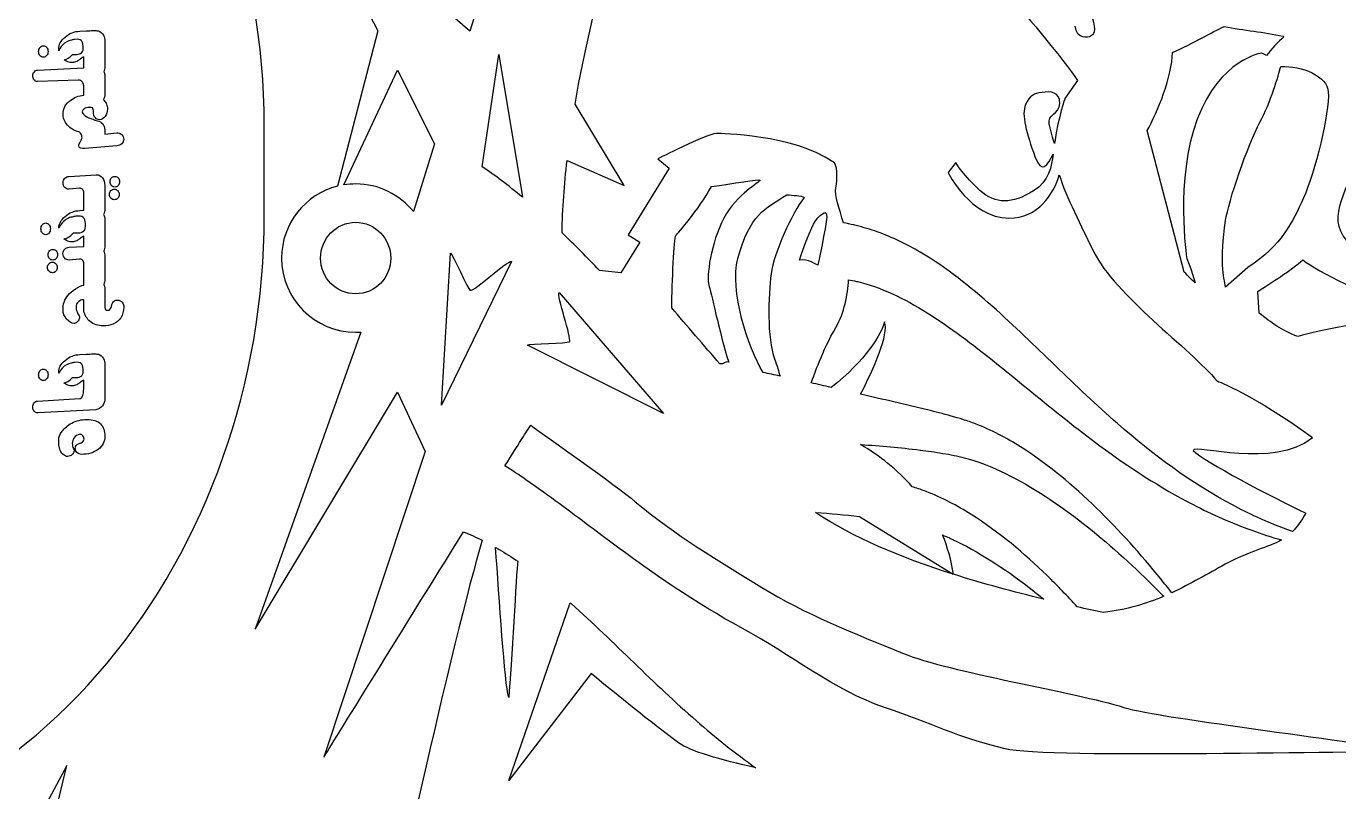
# Model space of a CAD drawing. Extents: x -11 to 3328, y 13 to 1701.
# Drawn here: x 833 to 1335, y 1191 to 1484 of the extents above; entities that cross this region are included whole.
import ezdxf

# ---------------------------------------------------------------- set-up
doc = ezdxf.new("R2010")
doc.units = 0
doc.layers.add('H0107_Printing_Least_5', color=7, linetype='CONTINUOUS')

msp = doc.modelspace()

# ---------------------------------------------------------------- linework, layer by layer
at = {"layer": 'H0107_Printing_Least_5', "color": 1}
for points in [[(990.772975, 1548.872461), (975.738976, 1505.745462), (933.957977, 1546.263461), (967.435976, 1481.926463), (951.971976, 1422.496464)], [(853.400979, 1481.727463), (855.796979, 1481.908463)], [(858.192979, 1481.991463), (858.440979, 1481.991463)], [(858.440979, 1481.991463), (858.672979, 1481.991463), (858.853979, 1481.991463), (859.481979, 1481.991463)], [(852.308979, 1478.679463), (851.316979, 1478.606463)], [(862.931978, 1478.475463), (862.931978, 1468.374463)], [(837.201979, 1466.922463), (854.844979, 1467.719463), (854.844979, 1471.988463), (853.653979, 1471.147463)], [(850.581979, 1472.904463), (851.133979, 1472.867463), (851.609979, 1472.867463)], [(1007.347975, 1429.856464), (1013.623975, 1472.898463), (1022.713974, 1418.397465)], [(1307.302967, 1472.446463), (1305.570967, 1473.416463)], [(954.410976, 1422.995464), (974.834976, 1466.870463)], [(974.834976, 1466.870463), (989.090975, 1438.662464), (980.977975, 1412.777465)], [(852.795979, 1463.076463), (837.201979, 1462.465463)], [(862.931978, 1464.644463), (862.931978, 1457.827464)], [(1235.040969, 1462.912463), (1230.235969, 1456.080464)], [(854.844979, 1457.341464), (854.844979, 1460.831463)], [(857.851979, 1452.546464), (857.374979, 1452.612464), (856.962979, 1452.612464)], [(1039.743974, 1432.314464), (1061.619973, 1422.762464), (1042.832974, 1453.889464)], [(862.915978, 1444.045464), (862.915978, 1442.411464), (867.570978, 1442.841464), (867.751978, 1442.841464), (867.916978, 1442.841464)], [(923.922977, 1411.007465), (923.922977, 1445.653464)], [(1275.891968, 1389.591465), (1261.691968, 1443.732464)], [(867.570978, 1437.988464), (855.240979, 1436.965464), (854.811979, 1436.965464), (854.381979, 1436.965464)], [(1074.497973, 1432.927464), (1078.859973, 1429.327464), (1063.140973, 1403.958465), (1067.583973, 1401.116465), (1060.281973, 1389.387465), (1052.223974, 1390.252465)], [(1188.42397, 1431.548464), (1185.52897, 1427.698464)], [(849.331979, 1426.237464), (859.680979, 1426.865464)], [(853.193979, 1421.748464), (849.331979, 1421.352464)], [(862.931978, 1422.788464), (862.931978, 1413.908465)], [(853.400979, 1413.165465), (854.844979, 1413.275465), (854.844979, 1420.328464)], [(852.895979, 1411.074465), (851.793979, 1410.992465)], [(862.931978, 1409.914465), (862.931978, 1399.812465)], [(849.318979, 1399.136465), (854.844979, 1399.470465), (854.844979, 1403.427465), (853.653979, 1402.585465)], [(850.976979, 1404.653465), (851.589979, 1404.612465), (852.118979, 1404.612465)], [(1018.485975, 1393.717465), (991.711975, 1338.789467), (995.219975, 1396.875465)], [(853.190979, 1394.646465), (849.319979, 1394.250465)], [(854.844979, 1384.644465), (854.844979, 1386.509465), (854.844979, 1393.226465)], [(862.931978, 1395.686465), (862.931978, 1386.806465)], [(1300.244967, 1391.455465), (1291.696968, 1383.908465)], [(862.931978, 1383.423465), (862.931978, 1376.325466), (862.931978, 1376.127466)], [(1036.750974, 1381.893465), (1076.621973, 1335.584467), (1024.648974, 1361.773466)], [(1304.554967, 1373.973466), (1303.952967, 1382.225465)], [(851.939979, 1376.936466), (851.939979, 1376.457466), (851.939979, 1376.292466)], [(854.844979, 1374.691466), (854.844979, 1378.999466), (854.710979, 1379.049466), (854.476979, 1379.065466)], [(865.665978, 1377.299466), (865.962978, 1377.975466)], [(867.690978, 1378.966466), (868.102978, 1378.916466)], [(851.564979, 1370.070466), (851.382979, 1370.053466), (851.152979, 1370.036466)], [(960.864976, 1366.735466), (920.476977, 1253.153469), (974.845976, 1343.732466), (985.507975, 1320.998467), (946.759976, 1204.22647)], [(853.400979, 1358.104466), (855.796979, 1358.285466)], [(858.192979, 1358.368466), (858.440979, 1358.368466)], [(858.440979, 1358.368466), (858.672979, 1358.368466), (858.853979, 1358.368466), (859.481979, 1358.368466)], [(852.275979, 1355.181466), (851.271979, 1355.106466)], [(862.931978, 1354.852466), (862.931978, 1344.966466), (862.931978, 1344.751466), (862.931978, 1341.071466)], [(850.527979, 1349.334466), (851.086979, 1349.297466), (851.567979, 1349.297466)], [(854.844979, 1344.966466), (854.844979, 1348.366466), (853.653979, 1347.524466)], [(837.199979, 1340.291466), (853.391979, 1341.274466)], [(835.334979, 1337.867467), (835.334979, 1337.999467), (835.334979, 1338.164467)], [(859.465979, 1337.043467), (837.397979, 1335.839467)], [(1191.21197, 1333.289467), (1190.12397, 1333.624467), (1188.93397, 1333.966467), (1186.67697, 1334.607467)], [(845.304979, 1324.962467), (845.304979, 1325.589467)], [(853.533979, 1327.653467), (853.400979, 1327.653467)], [(850.948979, 1322.173467), (851.130979, 1321.777467), (851.179979, 1321.364467)], [(851.626979, 1322.239467), (851.691979, 1322.717467), (851.758979, 1322.998467)], [(848.720979, 1319.169467), (848.291979, 1319.202467)], [(1183.49097, 1320.347467), (1185.65597, 1319.977467), (1186.67197, 1319.801467), (1187.78497, 1319.584467)], [(1172.353971, 1307.417467), (1171.801971, 1307.588467)], [(1151.600971, 1296.242468), (1187.52497, 1274.128468)], [(1049.001974, 1236.116469), (1017.458975, 1195.19047), (1041.004974, 1263.180468)], [(861.191878, 1114.227372), (823.519879, 1097.372373), (848.383879, 1201.01437), (811.35788, 1131.950372), (750.530881, 1125.822372)]]:
    msp.add_lwpolyline(points, dxfattribs=at)
for points in [[(987.575975, 1494.927463), (1005.335975, 1522.609462), (1008.833975, 1501.660462), (1002.615975, 1481.818463)], [(1240.060969, 1479.856463)], [(839.394979, 1471.790463)], [(1280.830968, 1448.132464)], [(861.982978, 1425.676464)], [(868.056978, 1425.676464)], [(867.866978, 1420.791464)], [(1321.503967, 1418.021465)], [(840.319979, 1403.939465)], [(843.042979, 1398.327465)], [(1174.880971, 1397.266465)], [(945.485976, 1395.006465)], [(1105.100972, 1394.835465)], [(1128.703972, 1394.189465)], [(841.565979, 1389.967465)], [(1098.202973, 1354.634466)], [(837.595979, 1350.363466)], [(861.312978, 1331.581467)], [(1191.21197, 1333.289467)], [(1032.328974, 1304.371467)], [(1183.40897, 1289.131468)], [(1012.402975, 1284.383468)], [(1223.412969, 1273.574468)]]:
    msp.add_lwpolyline(points, close=True, dxfattribs=at)
for points in [[(923.922977, 1445.653464), (923.922977, 1573.248461), (835.593979, 1661.578458), (707.998982, 1661.578458)], [(1042.832974, 1453.889464), (1046.335974, 1474.323463), (1051.043974, 1492.918463), (1054.873974, 1508.150462)], [(1210.40197, 1494.343463), (1210.40697, 1493.377463), (1230.791969, 1469.783463), (1235.040969, 1462.912463)], [(1240.596969, 1487.099463), (1242.526969, 1481.502463), (1240.933969, 1480.353463), (1240.060969, 1479.856463)], [(847.749979, 1479.515463), (849.423979, 1480.989463), (851.308979, 1481.727463), (853.400979, 1481.727463)], [(855.796979, 1481.908463), (856.160979, 1481.908463), (856.628979, 1481.922463), (857.201979, 1481.949463)], [(857.201979, 1481.949463), (857.773979, 1481.977463), (858.104979, 1481.991463), (858.192979, 1481.991463)], [(859.481979, 1481.991463), (859.756979, 1481.958463), (859.960979, 1481.936463), (860.093978, 1481.925463)], [(860.093978, 1481.925463), (860.730978, 1481.925463), (861.363978, 1481.551463), (861.991978, 1480.802463)], [(1240.060969, 1479.856463), (1239.192969, 1479.355463), (1234.846969, 1478.438463), (1234.074969, 1483.718463)], [(1271.347968, 1473.585463), (1279.063968, 1477.162463), (1286.620968, 1481.369463), (1291.165968, 1483.581463)], [(1291.165968, 1483.581463), (1298.702968, 1482.031463), (1306.178967, 1481.536463), (1313.685967, 1479.819463)], [(838.124979, 1475.545463), (838.476979, 1475.991463), (838.899979, 1476.214463), (839.394979, 1476.214463)], [(839.394979, 1476.214463), (839.912979, 1476.214463), (840.343979, 1475.999463), (840.690979, 1475.570463)], [(845.304979, 1474.992463), (845.304979, 1476.588463), (846.118979, 1478.095463), (847.749979, 1479.515463)], [(846.730979, 1476.413463), (846.033979, 1475.653463), (845.593979, 1474.941463), (845.368979, 1474.271463)], [(850.141979, 1478.350463), (848.895979, 1478.179463), (847.758979, 1477.533463), (846.730979, 1476.413463)], [(851.316979, 1478.606463), (850.925979, 1478.557463), (850.533979, 1478.472463), (850.141979, 1478.350463)], [(854.198979, 1477.893463), (853.867979, 1478.417463), (853.237979, 1478.679463), (852.308979, 1478.679463)], [(854.692979, 1475.170463), (854.692979, 1476.462463), (854.526979, 1477.369463), (854.198979, 1477.893463)], [(861.991978, 1480.802463), (862.618978, 1480.054463), (862.931978, 1479.278463), (862.931978, 1478.475463)], [(1313.996967, 1479.646463), (1311.749967, 1477.716463), (1309.324967, 1475.022463), (1307.302967, 1472.446463)], [(1313.685967, 1479.819463), (1313.787967, 1479.758463), (1313.894967, 1479.702463), (1313.996967, 1479.646463)], [(837.595979, 1473.985463), (837.595979, 1474.580463), (837.772979, 1475.100463), (838.124979, 1475.545463)], [(838.115979, 1472.434463), (837.769979, 1472.863463), (837.595979, 1473.380463), (837.595979, 1473.985463)], [(839.394979, 1471.790463), (838.888979, 1471.790463), (838.462979, 1472.005463), (838.115979, 1472.434463)], [(840.682979, 1472.434463), (840.330979, 1472.005463), (839.900979, 1471.790463), (839.394979, 1471.790463)], [(841.210979, 1473.985463), (841.210979, 1473.380463), (841.035979, 1472.863463), (840.682979, 1472.434463)], [(840.690979, 1475.570463), (841.037979, 1475.141463), (841.210979, 1474.613463), (841.210979, 1473.985463)], [(845.368979, 1474.271463), (845.340979, 1474.508463), (845.304979, 1474.741463), (845.304979, 1474.992463)], [(847.327979, 1470.862463), (848.270979, 1470.883463), (849.355979, 1471.561463), (850.581979, 1472.904463)], [(851.609979, 1472.867463), (852.392979, 1472.867463), (853.066979, 1472.990463), (853.628979, 1473.233463)], [(853.653979, 1471.147463), (853.301979, 1470.905463), (853.017979, 1470.712463), (852.802979, 1470.569463)], [(853.628979, 1473.233463), (854.338979, 1473.598463), (854.692979, 1474.244463), (854.692979, 1475.170463)], [(1261.691968, 1443.732464), (1265.587968, 1450.715464), (1271.347968, 1464.776463), (1271.347968, 1473.585463)], [(1305.570967, 1473.416463), (1305.570967, 1473.416463), (1289.526968, 1471.080463), (1280.830968, 1448.132464)], [(835.368979, 1464.859463), (835.368979, 1465.343463), (835.568979, 1465.808463), (835.970979, 1466.253463)], [(835.970979, 1466.253463), (836.372979, 1466.699463), (836.782979, 1466.922463), (837.201979, 1466.922463)], [(850.561979, 1469.760463), (849.325979, 1469.760463), (848.253979, 1470.142463), (847.327979, 1470.862463)], [(852.165979, 1470.206463), (851.581979, 1469.909463), (851.046979, 1469.760463), (850.561979, 1469.760463)], [(852.802979, 1470.569463), (852.587979, 1470.426463), (852.374979, 1470.304463), (852.165979, 1470.206463)], [(862.931978, 1468.374463), (862.931978, 1467.594463), (862.785978, 1466.900463), (862.507978, 1466.284463)], [(862.507978, 1466.284463), (862.780978, 1465.806463), (862.931978, 1465.265463), (862.931978, 1464.644463)], [(1304.840967, 1447.005464), (1308.869967, 1454.463464), (1311.887967, 1464.950463), (1312.775967, 1468.210463)], [(1312.775967, 1468.210463), (1320.926967, 1468.746463), (1330.618967, 1464.503463), (1330.975967, 1458.567464)], [(835.830979, 1463.208463), (835.522979, 1463.626463), (835.368979, 1464.176463), (835.368979, 1464.859463)], [(837.201979, 1462.465463), (836.639979, 1462.465463), (836.182979, 1462.713463), (835.830979, 1463.208463)], [(854.365979, 1462.333463), (853.990979, 1462.828463), (853.467979, 1463.076463), (852.795979, 1463.076463)], [(854.844979, 1460.831463), (854.844979, 1461.414463), (854.684979, 1461.915463), (854.365979, 1462.333463)], [(849.765979, 1455.311464), (851.243979, 1456.427464), (852.938979, 1457.100464), (854.844979, 1457.341464)], [(862.931978, 1457.827464), (862.931978, 1456.939464), (862.742978, 1456.161464), (862.380978, 1455.486464)], [(1221.455969, 1458.350464), (1218.23897, 1457.865464), (1216.94797, 1457.385464), (1215.18097, 1453.681464)], [(1228.221969, 1454.163464), (1228.380969, 1458.674464), (1224.672969, 1458.830464), (1221.455969, 1458.350464)], [(1230.235969, 1456.080464), (1230.235969, 1456.080464), (1227.789969, 1449.424464), (1226.339969, 1439.274464)], [(1330.975967, 1458.567464), (1331.460967, 1450.539464), (1325.848967, 1427.685464), (1321.503967, 1418.021465)], [(846.938979, 1450.153464), (846.938979, 1452.166464), (847.880979, 1453.885464), (849.765979, 1455.311464)], [(855.039979, 1452.125464), (854.546979, 1451.800464), (854.299979, 1451.412464), (854.299979, 1450.961464)], [(856.962979, 1452.612464), (856.173979, 1452.612464), (855.532979, 1452.449464), (855.039979, 1452.125464)], [(858.393979, 1452.166464), (858.294979, 1452.419464), (858.113979, 1452.546464), (857.851979, 1452.546464)], [(858.557979, 1451.209464), (858.503979, 1451.715464), (858.448979, 1452.034464), (858.393979, 1452.166464)], [(858.656979, 1450.153464), (858.590979, 1450.516464), (858.557979, 1450.868464), (858.557979, 1451.209464)], [(862.380978, 1455.486464), (862.493978, 1455.397464), (862.608978, 1455.314464), (862.718978, 1455.220464)], [(862.718978, 1455.220464), (863.102978, 1454.834464), (863.402978, 1454.361464), (863.617978, 1453.800464)], [(863.939978, 1451.952464), (863.939978, 1450.950464), (863.633978, 1450.029464), (863.022978, 1449.187464)], [(863.617978, 1453.800464), (863.831978, 1453.239464), (863.939978, 1452.623464), (863.939978, 1451.952464)], [(1215.18097, 1453.681464), (1213.40797, 1449.976464), (1215.66097, 1442.571464), (1218.71897, 1433.875464)], [(1224.192969, 1446.273464), (1223.385969, 1450.136464), (1228.058969, 1449.656464), (1228.221969, 1454.163464)], [(848.667979, 1445.845464), (847.514979, 1447.154464), (846.938979, 1448.590464), (846.938979, 1450.153464)], [(854.299979, 1450.961464), (854.299979, 1450.686464), (854.414979, 1450.417464), (854.645979, 1450.153464)], [(854.645979, 1450.153464), (855.018979, 1449.690464), (855.749979, 1449.200464), (856.836979, 1448.683464)], [(856.836979, 1448.683464), (857.748979, 1448.254464), (858.830979, 1447.864464), (860.081978, 1447.512464)], [(859.316979, 1448.576464), (858.877979, 1449.011464), (858.656979, 1449.536464), (858.656979, 1450.153464)], [(860.884978, 1447.924464), (860.279978, 1447.924464), (859.757979, 1448.142464), (859.316979, 1448.576464)], [(860.081978, 1447.512464), (860.916978, 1447.313464), (861.597978, 1446.909464), (862.124978, 1446.299464)], [(863.022978, 1449.187464), (862.411978, 1448.345464), (861.699978, 1447.924464), (860.884978, 1447.924464)], [(862.124978, 1446.299464), (862.651978, 1445.688464), (862.915978, 1444.937464), (862.915978, 1444.045464)], [(1226.235969, 1438.763464), (1225.645969, 1440.642464), (1224.714969, 1443.761464), (1224.192969, 1446.273464)], [(1280.830968, 1448.132464), (1272.138968, 1425.188464), (1276.821968, 1395.078465), (1276.821968, 1395.078465)], [(1291.676968, 1409.322465), (1292.804968, 1416.740465), (1300.004967, 1438.069464), (1304.840967, 1447.005464)], [(852.981979, 1443.220464), (851.225979, 1443.726464), (849.787979, 1444.601464), (848.667979, 1445.845464)], [(853.846979, 1442.453464), (853.599979, 1442.854464), (853.311979, 1443.110464), (852.981979, 1443.220464)], [(853.597979, 1439.564464), (854.010979, 1440.274464), (854.216979, 1440.761464), (854.216979, 1441.025464)], [(854.216979, 1441.025464), (854.216979, 1441.575464), (854.093979, 1442.051464), (853.846979, 1442.453464)], [(867.916978, 1442.841464), (868.543978, 1442.841464), (869.077978, 1442.596464), (869.517978, 1442.108464)], [(869.517978, 1442.108464), (869.957978, 1441.620464), (870.178978, 1441.053464), (870.178978, 1440.406464)], [(1096.884973, 1442.657464), (1092.697973, 1442.338464), (1074.497973, 1432.927464), (1074.497973, 1432.927464)], [(1097.421973, 1442.652464), (1097.247973, 1442.660464), (1097.073973, 1442.672464), (1096.884973, 1442.657464)], [(1097.425973, 1442.660464), (1097.425973, 1442.660464), (1097.425973, 1442.652464), (1097.421973, 1442.652464)], [(1141.428971, 1431.768464), (1126.783972, 1442.302464), (1097.425973, 1442.660464), (1097.425973, 1442.660464)], [(852.979979, 1437.988464), (852.979979, 1438.329464), (853.185979, 1438.855464), (853.597979, 1439.564464)], [(853.374979, 1437.130464), (853.111979, 1437.284464), (852.979979, 1437.570464), (852.979979, 1437.988464)], [(854.381979, 1436.965464), (853.898979, 1436.965464), (853.562979, 1437.019464), (853.374979, 1437.130464)], [(869.418978, 1438.679464), (868.912978, 1438.218464), (868.295978, 1437.988464), (867.570978, 1437.988464)], [(870.178978, 1440.406464), (870.178978, 1439.715464), (869.924978, 1439.139464), (869.418978, 1438.679464)], [(1226.339969, 1439.274464), (1226.300969, 1439.110464), (1226.269969, 1438.934464), (1226.235969, 1438.763464)], [(1037.833974, 1404.599465), (1038.027974, 1414.000465), (1038.716974, 1423.271464), (1039.743974, 1432.314464)], [(1142.597971, 1421.889464), (1143.256971, 1425.231464), (1143.328971, 1431.505464), (1141.428971, 1431.768464)], [(1197.70797, 1420.842464), (1191.67697, 1426.155464), (1188.42397, 1431.548464), (1188.42397, 1431.548464)], [(1225.684969, 1434.796464), (1225.129969, 1430.072464), (1224.224969, 1424.444464), (1218.13297, 1420.676464)], [(1218.71897, 1433.875464), (1221.278969, 1426.599464), (1223.724969, 1430.712464), (1225.684969, 1434.796464)], [(847.614979, 1425.544464), (848.066979, 1426.006464), (848.638979, 1426.237464), (849.331979, 1426.237464)], [(859.680979, 1426.865464), (860.582978, 1426.865464), (861.350978, 1426.469464), (861.982978, 1425.676464)], [(865.473978, 1425.676464), (865.804978, 1426.050464), (866.238978, 1426.237464), (866.777978, 1426.237464)], [(866.777978, 1426.237464), (867.273978, 1426.237464), (867.699978, 1426.050464), (868.056978, 1425.676464)], [(1022.708974, 1418.251465), (1017.289975, 1422.808464), (1012.127975, 1426.738464), (1007.347975, 1429.856464)], [(1185.52897, 1427.698464), (1185.52897, 1427.698464), (1194.22497, 1410.293465), (1208.71197, 1410.293465)], [(1208.71197, 1410.293465), (1220.027969, 1410.293465), (1225.894969, 1419.282465), (1228.039969, 1426.899464)], [(1228.039969, 1426.899464), (1230.812969, 1418.093465), (1236.260969, 1407.680465), (1241.321969, 1397.250465)], [(846.938979, 1423.811464), (846.938979, 1424.504464), (847.163979, 1425.082464), (847.614979, 1425.544464)], [(847.606979, 1422.045464), (847.161979, 1422.507464), (846.938979, 1423.095464), (846.938979, 1423.811464)], [(849.331979, 1421.352464), (848.627979, 1421.352464), (848.051979, 1421.583464), (847.606979, 1422.045464)], [(854.341979, 1421.335464), (854.005979, 1421.610464), (853.623979, 1421.748464), (853.193979, 1421.748464)], [(854.844979, 1420.328464), (854.844979, 1420.724464), (854.676979, 1421.060464), (854.341979, 1421.335464)], [(861.982978, 1425.676464), (862.616978, 1424.884464), (862.931978, 1423.921464), (862.931978, 1422.788464)], [(864.945978, 1424.224464), (864.945978, 1424.829464), (865.121978, 1425.313464), (865.473978, 1425.676464)], [(865.473978, 1422.722464), (865.121978, 1423.128464), (864.945978, 1423.629464), (864.945978, 1424.224464)], [(865.258978, 1420.799464), (865.610978, 1421.167464), (866.045978, 1421.352464), (866.563978, 1421.352464)], [(866.777978, 1422.160464), (866.271978, 1422.160464), (865.836978, 1422.347464), (865.473978, 1422.722464)], [(866.563978, 1421.352464), (867.058978, 1421.352464), (867.492978, 1421.165464), (867.866978, 1420.791464)], [(868.064978, 1422.722464), (867.712978, 1422.347464), (867.283978, 1422.160464), (866.777978, 1422.160464)], [(868.056978, 1425.676464), (868.414978, 1425.302464), (868.592978, 1424.818464), (868.592978, 1424.224464)], [(868.592978, 1424.224464), (868.592978, 1423.629464), (868.416978, 1423.128464), (868.064978, 1422.722464)], [(951.971976, 1422.496464), (939.666977, 1419.404465), (930.553977, 1408.270465), (930.553977, 1395.006465)], [(958.900976, 1423.352464), (957.372976, 1423.352464), (955.873976, 1423.228464), (954.410976, 1422.995464)], [(980.977975, 1412.777465), (975.781976, 1419.224465), (967.825976, 1423.352464), (958.900976, 1423.352464)], [(1081.427973, 1403.692465), (1082.244973, 1404.504465), (1089.847973, 1413.183465), (1095.061973, 1422.423464)], [(1095.061973, 1422.423464), (1102.772972, 1423.296464), (1113.551972, 1425.517464), (1113.551972, 1424.820464)], [(1113.551972, 1424.820464), (1113.551972, 1423.886464), (1104.855972, 1419.711465), (1099.785973, 1410.293465)], [(1145.544971, 1408.475465), (1143.940971, 1413.765465), (1142.066971, 1419.155465), (1142.597971, 1421.889464)], [(1350.967966, 1393.870465), (1330.679967, 1401.601465), (1333.115967, 1411.457465), (1338.599967, 1423.684464)], [(864.730978, 1419.354465), (864.730978, 1419.949465), (864.906978, 1420.430464), (865.258978, 1420.799464)], [(865.275978, 1417.877465), (864.912978, 1418.246465), (864.730978, 1418.738465), (864.730978, 1419.354465)], [(866.563978, 1417.324465), (866.067978, 1417.324465), (865.638978, 1417.509465), (865.275978, 1417.877465)], [(867.875978, 1417.894465), (867.528978, 1417.514465), (867.091978, 1417.324465), (866.563978, 1417.324465)], [(867.866978, 1420.791464), (868.219978, 1420.416464), (868.395978, 1419.938465), (868.395978, 1419.354465)], [(868.395978, 1419.354465), (868.395978, 1418.760465), (868.222978, 1418.273465), (867.875978, 1417.894465)], [(1022.713974, 1418.397465), (1022.708974, 1418.348465), (1022.708974, 1418.302465), (1022.708974, 1418.251465)], [(1105.100972, 1394.835465), (1109.696972, 1411.715465), (1115.318972, 1413.857465), (1123.862972, 1419.236465)], [(1130.423972, 1418.136465), (1125.828972, 1412.095465), (1118.959972, 1397.327465), (1117.841972, 1389.039465)], [(1123.862972, 1419.236465), (1125.894972, 1418.899465), (1129.453972, 1419.119465), (1130.423972, 1418.136465)], [(1218.13297, 1420.676464), (1209.92197, 1415.606465), (1203.74797, 1415.532465), (1197.70797, 1420.842464)], [(1321.503967, 1418.021465), (1317.157967, 1408.362465), (1313.292967, 1400.151465), (1300.244967, 1391.455465)], [(707.998982, 1164.868471), (835.593979, 1164.868471), (923.922977, 1283.412468), (923.922977, 1411.007465)], [(845.309979, 1406.505465), (845.334979, 1408.073465), (846.144979, 1409.556465), (847.749979, 1410.954465)], [(847.749979, 1410.954465), (849.423979, 1412.428465), (851.308979, 1413.165465), (853.400979, 1413.165465)], [(851.793979, 1410.992465), (851.357979, 1410.938465), (850.922979, 1410.843465), (850.487979, 1410.707465)], [(854.996979, 1410.200465), (854.629979, 1410.782465), (853.928979, 1411.074465), (852.895979, 1411.074465)], [(862.931978, 1413.908465), (862.931978, 1413.052465), (862.754978, 1412.301465), (862.419978, 1411.643465)], [(862.419978, 1411.643465), (862.758978, 1411.081465), (862.931978, 1410.505465), (862.931978, 1409.914465)], [(1134.013972, 1407.966465), (1136.030972, 1411.470465), (1139.370972, 1414.293465), (1139.115972, 1410.650465)], [(838.487979, 1406.200465), (838.487979, 1406.794465), (838.666979, 1407.314465), (839.023979, 1407.760465)], [(839.023979, 1404.599465), (838.666979, 1405.039465), (838.487979, 1405.573465), (838.487979, 1406.200465)], [(839.023979, 1407.760465), (839.381979, 1408.205465), (839.813979, 1408.429465), (840.319979, 1408.429465)], [(840.319979, 1408.429465), (840.814979, 1408.429465), (841.235979, 1408.211465), (841.581979, 1407.776465)], [(841.581979, 1407.776465), (841.929979, 1407.341465), (842.101979, 1406.816465), (842.101979, 1406.200465)], [(842.101979, 1406.200465), (842.101979, 1405.573465), (841.934979, 1405.039465), (841.598979, 1404.599465)], [(846.694979, 1408.554465), (846.034979, 1407.833465), (845.587979, 1407.153465), (845.309979, 1406.505465)], [(850.487979, 1410.707465), (849.101979, 1410.517465), (847.837979, 1409.800465), (846.694979, 1408.554465)], [(854.363979, 1405.019465), (855.152979, 1405.425465), (855.545979, 1406.143465), (855.545979, 1407.172465)], [(855.545979, 1407.172465), (855.545979, 1408.609465), (855.361979, 1409.616465), (854.996979, 1410.200465)], [(945.485976, 1395.006465), (945.485976, 1402.557465), (951.491976, 1408.679465), (958.900976, 1408.679465)], [(958.900976, 1408.679465), (966.308976, 1408.679465), (972.314976, 1402.557465), (972.314976, 1395.006465)], [(1099.785973, 1410.293465), (1094.714973, 1400.874465), (1093.019973, 1387.589465), (1093.989973, 1384.691465)], [(1128.703972, 1394.189465), (1128.703972, 1394.189465), (1131.996972, 1404.466465), (1134.013972, 1407.966465)], [(1139.115972, 1410.650465), (1138.859972, 1407.009465), (1135.693972, 1392.259465), (1135.693972, 1392.259465)], [(1149.404971, 1407.701465), (1148.127971, 1407.987465), (1146.841971, 1408.247465), (1145.544971, 1408.475465)], [(1150.415971, 1407.435465), (1150.078971, 1407.520465), (1149.741971, 1407.619465), (1149.404971, 1407.701465)], [(1158.422971, 1405.053465), (1155.823971, 1405.990465), (1153.142971, 1406.766465), (1150.415971, 1407.435465)], [(1291.696968, 1383.908465), (1290.920968, 1387.604465), (1289.347968, 1394.059465), (1291.676968, 1409.322465)], [(840.319979, 1403.939465), (839.813979, 1403.939465), (839.381979, 1404.159465), (839.023979, 1404.599465)], [(841.598979, 1404.599465), (841.263979, 1404.159465), (840.836979, 1403.939465), (840.319979, 1403.939465)], [(850.561979, 1401.199465), (849.278979, 1401.199465), (848.171979, 1401.610465), (847.221979, 1402.386465)], [(847.221979, 1402.386465), (847.250979, 1402.385465), (847.276979, 1402.378465), (847.305979, 1402.378465)], [(847.305979, 1402.378465), (848.366979, 1402.378465), (849.590979, 1403.136465), (850.976979, 1404.653465)], [(852.165979, 1401.644465), (851.581979, 1401.347465), (851.046979, 1401.199465), (850.561979, 1401.199465)], [(852.118979, 1404.612465), (852.989979, 1404.612465), (853.738979, 1404.748465), (854.363979, 1405.019465)], [(852.802979, 1402.007465), (852.587979, 1401.865465), (852.374979, 1401.743465), (852.165979, 1401.644465)], [(853.653979, 1402.585465), (853.301979, 1402.343465), (853.017979, 1402.151465), (852.802979, 1402.007465)], [(1052.223974, 1390.252465), (1047.387974, 1395.254465), (1042.572974, 1400.075465), (1037.833974, 1404.599465)], [(1079.788973, 1375.964466), (1080.007973, 1385.730465), (1080.513973, 1402.773465), (1081.427973, 1403.692465)], [(1174.880971, 1397.266465), (1169.754971, 1400.278465), (1164.269971, 1402.967465), (1158.422971, 1405.053465)], [(841.210979, 1396.296465), (841.210979, 1396.890465), (841.387979, 1397.377465), (841.739979, 1397.757465)], [(841.730979, 1394.819465), (841.383979, 1395.199465), (841.210979, 1395.691465), (841.210979, 1396.296465)], [(841.739979, 1397.757465), (842.091979, 1398.137465), (842.526979, 1398.327465), (843.042979, 1398.327465)], [(843.042979, 1398.327465), (843.560979, 1398.327465), (843.997979, 1398.137465), (844.355979, 1397.757465)], [(844.355979, 1397.757465), (844.712979, 1397.377465), (844.891979, 1396.890465), (844.891979, 1396.296465)], [(844.891979, 1396.296465), (844.891979, 1395.691465), (844.717979, 1395.199465), (844.371979, 1394.819465)], [(846.921979, 1396.709465), (846.921979, 1397.402465), (847.147979, 1397.980465), (847.599979, 1398.442465)], [(847.591979, 1394.943465), (847.144979, 1395.405465), (846.921979, 1395.994465), (846.921979, 1396.709465)], [(847.599979, 1398.442465), (848.051979, 1398.904465), (848.623979, 1399.136465), (849.318979, 1399.136465)], [(862.931978, 1399.812465), (862.931978, 1399.013465), (862.785978, 1398.311465), (862.506978, 1397.695465)], [(862.506978, 1397.695465), (862.781978, 1397.097465), (862.931978, 1396.432465), (862.931978, 1395.686465)], [(995.219975, 1396.875465), (995.970975, 1396.674465), (1001.934975, 1382.876465), (1002.675975, 1382.648465)], [(1202.43597, 1376.562466), (1194.04597, 1383.979465), (1185.14097, 1391.220465), (1174.880971, 1397.266465)], [(1241.321969, 1397.250465), (1249.047969, 1381.311465), (1278.363968, 1360.045466), (1288.504968, 1347.968466)], [(841.029979, 1391.444465), (841.029979, 1392.027465), (841.205979, 1392.500465), (841.557979, 1392.863465)], [(841.565979, 1389.967465), (841.207979, 1390.335465), (841.029979, 1390.827465), (841.029979, 1391.444465)], [(841.557979, 1392.863465), (841.887979, 1393.237465), (842.322979, 1393.425465), (842.861979, 1393.425465)], [(843.042979, 1394.250465), (842.514979, 1394.250465), (842.077979, 1394.439465), (841.730979, 1394.819465)], [(842.861979, 1393.425465), (843.367979, 1393.425465), (843.802979, 1393.235465), (844.165979, 1392.855465)], [(844.371979, 1394.819465), (844.025979, 1394.439465), (843.582979, 1394.250465), (843.042979, 1394.250465)], [(844.165979, 1392.855465), (844.528979, 1392.475465), (844.709979, 1392.005465), (844.709979, 1391.444465)], [(844.709979, 1391.444465), (844.709979, 1390.849465), (844.536979, 1390.363465), (844.189979, 1389.983465)], [(849.319979, 1394.250465), (848.614979, 1394.250465), (848.038979, 1394.481465), (847.591979, 1394.943465)], [(854.339979, 1394.233465), (854.003979, 1394.508465), (853.620979, 1394.646465), (853.190979, 1394.646465)], [(854.844979, 1393.226465), (854.844979, 1393.623465), (854.676979, 1393.958465), (854.339979, 1394.233465)], [(930.553977, 1395.006465), (930.553977, 1379.351466), (943.244976, 1366.659466), (958.900976, 1366.659466)], [(958.900976, 1381.333465), (951.491976, 1381.333465), (945.485976, 1387.454465), (945.485976, 1395.006465)], [(972.314976, 1395.006465), (972.314976, 1387.454465), (966.308976, 1381.333465), (958.900976, 1381.333465)], [(1002.675975, 1382.648465), (1004.186975, 1382.179465), (1017.024975, 1394.251465), (1018.485975, 1393.717465)], [(1114.772972, 1351.244466), (1109.033972, 1360.869466), (1101.761972, 1382.587465), (1105.100972, 1394.835465)], [(1135.693972, 1392.259465), (1135.693972, 1392.259465), (1131.440972, 1394.994465), (1128.703972, 1394.189465)], [(1276.821968, 1395.078465), (1276.821968, 1395.078465), (1278.807968, 1389.968465), (1280.059968, 1385.519465)], [(1303.952967, 1382.225465), (1308.874967, 1385.383465), (1316.948967, 1390.466465), (1321.196967, 1394.301465)], [(1321.196967, 1394.301465), (1327.319967, 1389.568465), (1345.033966, 1381.403465), (1360.863966, 1373.801466)], [(842.861979, 1389.414465), (842.354979, 1389.414465), (841.923979, 1389.598465), (841.565979, 1389.967465)], [(844.189979, 1389.983465), (843.843979, 1389.604465), (843.400979, 1389.414465), (842.861979, 1389.414465)], [(862.931978, 1386.806465), (862.931978, 1386.115465), (862.817978, 1385.492465), (862.599978, 1384.930465)], [(1117.841972, 1389.039465), (1116.692972, 1380.588465), (1116.207972, 1364.403466), (1119.102972, 1356.434466)], [(1142.597971, 1368.511466), (1145.896971, 1374.238466), (1147.071971, 1380.849465), (1147.474971, 1386.723465)], [(1147.474971, 1386.723465), (1148.480971, 1386.537465), (1149.481971, 1386.328465), (1150.492971, 1386.093465)], [(1150.492971, 1386.093465), (1151.084971, 1385.955465), (1151.687971, 1385.832465), (1152.284971, 1385.672465)], [(1280.059968, 1385.519465), (1278.761968, 1386.792465), (1277.352968, 1388.158465), (1275.891968, 1389.591465)], [(847.334979, 1378.124466), (847.664979, 1379.169466), (848.197979, 1380.066465), (848.935979, 1380.815465)], [(848.935979, 1380.815465), (849.540979, 1381.629465), (850.470979, 1382.446465), (851.724979, 1383.266465)], [(851.724979, 1383.266465), (852.979979, 1384.085465), (854.019979, 1384.545465), (854.844979, 1384.644465)], [(862.599978, 1384.930465), (862.816978, 1384.480465), (862.931978, 1383.979465), (862.931978, 1383.423465)], [(1040.667974, 1362.993466), (1041.698974, 1364.199466), (1035.683974, 1380.757465), (1036.750974, 1381.893465)], [(1093.989973, 1384.691465), (1094.648973, 1382.720465), (1098.110973, 1366.515466), (1101.597972, 1355.224466)], [(1152.284971, 1385.672465), (1156.855971, 1384.464465), (1161.410971, 1382.712465), (1165.903971, 1380.553465)], [(846.938979, 1375.104466), (846.938979, 1376.259466), (847.070979, 1377.266466), (847.334979, 1378.124466)], [(853.016979, 1378.413466), (852.487979, 1377.978466), (852.128979, 1377.486466), (851.939979, 1376.936466)], [(851.939979, 1376.292466), (851.939979, 1375.676466), (852.059979, 1375.076466), (852.297979, 1374.493466)], [(854.476979, 1379.065466), (854.032979, 1379.065466), (853.545979, 1378.847466), (853.016979, 1378.413466)], [(862.931978, 1376.127466), (862.931978, 1375.786466), (863.036978, 1375.524466), (863.244978, 1375.343466)], [(864.809978, 1375.351466), (865.072978, 1375.538466), (865.253978, 1375.797466), (865.353978, 1376.127466)], [(865.353978, 1376.127466), (865.451978, 1376.600466), (865.555978, 1376.991466), (865.665978, 1377.299466)], [(865.962978, 1377.975466), (866.104978, 1378.273466), (866.329978, 1378.514466), (866.637978, 1378.702466)], [(866.637978, 1378.702466), (866.801978, 1378.790466), (866.963978, 1378.856466), (867.123978, 1378.900466)], [(867.123978, 1378.900466), (867.282978, 1378.944466), (867.471978, 1378.966466), (867.690978, 1378.966466)], [(868.102978, 1378.916466), (868.267978, 1378.906466), (868.432978, 1378.867466), (868.596978, 1378.801466)], [(868.596978, 1378.801466), (869.145978, 1378.603466), (869.557978, 1378.267466), (869.831978, 1377.794466)], [(870.178978, 1376.325466), (870.178978, 1374.663466), (869.787978, 1373.260466), (869.007978, 1372.116466)], [(869.831978, 1377.794466), (870.062978, 1377.398466), (870.178978, 1376.908466), (870.178978, 1376.325466)], [(1098.202973, 1354.634466), (1092.395973, 1361.252466), (1085.436973, 1369.349466), (1079.788973, 1375.964466)], [(1165.903971, 1380.553465), (1174.901971, 1376.230466), (1183.61397, 1370.352466), (1192.14097, 1363.972466)], [(1226.548969, 1353.858466), (1218.68497, 1361.428466), (1210.81597, 1369.119466), (1202.43597, 1376.562466)], [(848.312979, 1371.662466), (847.396979, 1372.746466), (846.938979, 1373.893466), (846.938979, 1375.104466)], [(851.152979, 1370.036466), (850.175979, 1370.036466), (849.228979, 1370.578466), (848.312979, 1371.662466)], [(852.790979, 1371.043466), (852.455979, 1370.570466), (852.046979, 1370.245466), (851.564979, 1370.070466)], [(852.297979, 1374.493466), (852.460979, 1374.031466), (852.754979, 1373.502466), (853.178979, 1372.908466)], [(853.293979, 1372.397466), (853.293979, 1371.968466), (853.125979, 1371.516466), (852.790979, 1371.043466)], [(853.178979, 1372.908466), (853.254979, 1372.776466), (853.293979, 1372.606466), (853.293979, 1372.397466)], [(857.301979, 1370.746466), (856.124979, 1371.726466), (855.305979, 1373.041466), (854.844979, 1374.691466)], [(862.313978, 1369.062466), (860.323978, 1369.062466), (858.652979, 1369.624466), (857.301979, 1370.746466)], [(863.244978, 1375.343466), (863.453978, 1375.161466), (863.711978, 1375.071466), (864.018978, 1375.071466)], [(864.018978, 1375.071466), (864.282978, 1375.071466), (864.545978, 1375.164466), (864.809978, 1375.351466)], [(869.007978, 1372.116466), (868.325978, 1371.115466), (867.347978, 1370.339466), (866.072978, 1369.789466)], [(1319.317967, 1364.993466), (1312.796967, 1367.510466), (1309.405967, 1370.133466), (1304.554967, 1373.973466)], [(1360.863966, 1373.801466), (1345.462966, 1370.183466), (1328.458967, 1367.738466), (1319.317967, 1364.993466)], [(866.072978, 1369.789466), (864.961978, 1369.304466), (863.708978, 1369.062466), (862.313978, 1369.062466)], [(958.900976, 1366.659466), (959.561976, 1366.659466), (960.214976, 1366.690466), (960.864976, 1366.735466)], [(1133.130972, 1347.299466), (1134.284972, 1350.314466), (1137.337972, 1359.358466), (1142.597971, 1368.511466)], [(1161.164971, 1370.584466), (1160.005971, 1366.168466), (1154.030971, 1355.686466), (1140.795971, 1345.568466)], [(1152.060971, 1342.979466), (1156.931971, 1352.482466), (1163.125971, 1366.108466), (1161.164971, 1370.584466)], [(1024.648974, 1361.773466), (1025.133974, 1362.379466), (1040.166974, 1362.406466), (1040.667974, 1362.993466)], [(1192.14097, 1363.972466), (1209.20197, 1351.124466), (1225.705969, 1336.394467), (1243.583969, 1323.275467)], [(845.304979, 1351.370466), (845.304979, 1352.965466), (846.118979, 1354.473466), (847.749979, 1355.892466)], [(847.749979, 1355.892466), (849.423979, 1357.367466), (851.308979, 1358.104466), (853.400979, 1358.104466)], [(855.796979, 1358.285466), (856.160979, 1358.285466), (856.628979, 1358.299466), (857.201979, 1358.327466)], [(857.201979, 1358.327466), (857.773979, 1358.354466), (858.104979, 1358.368466), (858.192979, 1358.368466)], [(859.481979, 1358.368466), (859.756979, 1358.335466), (859.960979, 1358.313466), (860.093978, 1358.302466)], [(860.093978, 1358.302466), (860.730978, 1358.302466), (861.363978, 1357.928466), (861.991978, 1357.180466)], [(861.991978, 1357.180466), (862.618978, 1356.431466), (862.931978, 1355.656466), (862.931978, 1354.852466)], [(1119.102972, 1356.434466), (1120.073972, 1353.766466), (1120.741972, 1351.598466), (1121.242972, 1349.888466)], [(837.595979, 1350.363466), (837.595979, 1350.957466), (837.772979, 1351.477466), (838.124979, 1351.923466)], [(838.124979, 1351.923466), (838.476979, 1352.368466), (838.899979, 1352.591466), (839.394979, 1352.591466)], [(839.394979, 1352.591466), (839.912979, 1352.591466), (840.343979, 1352.377466), (840.690979, 1351.948466)], [(840.690979, 1351.948466), (841.037979, 1351.518466), (841.210979, 1350.990466), (841.210979, 1350.363466)], [(845.341979, 1350.955466), (845.331979, 1351.095466), (845.304979, 1351.226466), (845.304979, 1351.370466)], [(846.628979, 1352.887466), (846.004979, 1352.206466), (845.591979, 1351.565466), (845.341979, 1350.955466)], [(850.082979, 1354.847466), (848.820979, 1354.674466), (847.668979, 1354.021466), (846.628979, 1352.887466)], [(851.271979, 1355.106466), (850.874979, 1355.057466), (850.478979, 1354.971466), (850.082979, 1354.847466)], [(854.188979, 1354.385466), (853.854979, 1354.916466), (853.215979, 1355.181466), (852.275979, 1355.181466)], [(853.612979, 1349.667466), (854.330979, 1350.037466), (854.688979, 1350.690466), (854.688979, 1351.628466)], [(854.688979, 1351.628466), (854.688979, 1352.936466), (854.521979, 1353.854466), (854.188979, 1354.385466)], [(1101.597972, 1355.224466), (1099.800973, 1355.589466), (1100.071972, 1354.221466), (1098.202973, 1354.634466)], [(1121.242972, 1349.888466), (1119.087972, 1350.345466), (1116.922972, 1350.805466), (1114.772972, 1351.244466)], [(1250.364969, 1331.737467), (1242.240969, 1338.825467), (1234.401969, 1346.290466), (1226.548969, 1353.858466)], [(838.115979, 1348.811466), (837.769979, 1349.241466), (837.595979, 1349.758466), (837.595979, 1350.363466)], [(839.394979, 1348.168466), (838.888979, 1348.168466), (838.462979, 1348.382466), (838.115979, 1348.811466)], [(840.682979, 1348.811466), (840.330979, 1348.382466), (839.900979, 1348.168466), (839.394979, 1348.168466)], [(841.210979, 1350.363466), (841.210979, 1349.758466), (841.035979, 1349.241466), (840.682979, 1348.811466)], [(847.287979, 1347.271466), (848.229979, 1347.317466), (849.309979, 1348.000466), (850.527979, 1349.334466)], [(850.561979, 1346.137466), (849.307979, 1346.137466), (848.222979, 1346.531466), (847.287979, 1347.271466)], [(852.165979, 1346.583466), (851.581979, 1346.286466), (851.046979, 1346.137466), (850.561979, 1346.137466)], [(851.567979, 1349.297466), (852.360979, 1349.297466), (853.042979, 1349.421466), (853.612979, 1349.667466)], [(852.802979, 1346.946466), (852.587979, 1346.803466), (852.374979, 1346.682466), (852.165979, 1346.583466)], [(853.653979, 1347.524466), (853.301979, 1347.282466), (853.017979, 1347.089466), (852.802979, 1346.946466)], [(1140.795971, 1345.568466), (1138.231972, 1346.150466), (1135.678972, 1346.732466), (1133.130972, 1347.299466)], [(1288.504968, 1347.968466), (1288.504968, 1347.968466), (1302.665967, 1342.667466), (1324.403967, 1326.725467)], [(853.391979, 1341.274466), (853.869979, 1341.274466), (854.242979, 1341.653466), (854.510979, 1342.411466)], [(854.510979, 1342.411466), (854.732979, 1343.060466), (854.844979, 1343.911466), (854.844979, 1344.966466)], [(862.931978, 1341.071466), (862.931978, 1340.179466), (862.633978, 1339.338467), (862.036978, 1338.546467)], [(1177.618971, 1336.951467), (1169.003971, 1338.998467), (1160.500971, 1341.015466), (1152.060971, 1342.979466)], [(835.334979, 1338.164467), (835.334979, 1338.658467), (835.530979, 1339.137467), (835.920979, 1339.598467)], [(835.988979, 1336.375467), (835.653979, 1336.732467), (835.435979, 1337.230467), (835.334979, 1337.867467)], [(835.920979, 1339.598467), (836.311979, 1340.060466), (836.738979, 1340.291466), (837.199979, 1340.291466)], [(837.397979, 1335.839467), (836.794979, 1335.839467), (836.324979, 1336.017467), (835.988979, 1336.375467)], [(862.036978, 1338.546467), (861.372978, 1337.643467), (860.515978, 1337.143467), (859.465979, 1337.043467)], [(1186.67697, 1334.607467), (1183.66997, 1335.447467), (1180.64697, 1336.226467), (1177.618971, 1336.951467)], [(846.592979, 1328.775467), (847.540979, 1330.062467), (848.768979, 1331.096467), (850.276979, 1331.878467)], [(850.276979, 1331.878467), (852.050979, 1332.824467), (853.983979, 1333.298467), (856.075979, 1333.298467)], [(856.075979, 1333.298467), (858.421979, 1333.298467), (860.167978, 1332.725467), (861.312978, 1331.581467)], [(861.312978, 1331.581467), (862.392978, 1330.502467), (862.931978, 1328.912467), (862.931978, 1326.811467)], [(1016.013975, 1315.585467), (1022.013974, 1325.111467), (1022.978974, 1326.748467), (1025.853974, 1331.104467)], [(1025.853974, 1331.104467), (1031.940974, 1326.697467), (1058.376974, 1308.183467), (1065.873973, 1301.861467)], [(1195.98097, 1331.630467), (1194.41897, 1332.230467), (1192.93297, 1332.758467), (1191.21197, 1333.289467)], [(1213.22097, 1322.839467), (1207.85397, 1326.212467), (1202.14497, 1329.247467), (1195.98097, 1331.630467)], [(1294.306968, 1300.598467), (1278.424968, 1309.054467), (1263.922968, 1319.870467), (1250.364969, 1331.737467)], [(845.304979, 1325.589467), (845.304979, 1326.536467), (845.733979, 1327.597467), (846.592979, 1328.775467)], [(851.179979, 1326.299467), (850.717979, 1325.672467), (850.487979, 1324.929467), (850.487979, 1324.071467)], [(853.400979, 1327.653467), (852.450979, 1327.455467), (851.710979, 1327.003467), (851.179979, 1326.299467)], [(854.512979, 1327.034467), (854.191979, 1327.446467), (853.865979, 1327.653467), (853.533979, 1327.653467)], [(854.992979, 1325.771467), (854.992979, 1326.200467), (854.832979, 1326.621467), (854.512979, 1327.034467)], [(854.801979, 1325.086467), (854.929979, 1325.290467), (854.992979, 1325.518467), (854.992979, 1325.771467)], [(862.931978, 1326.811467), (862.931978, 1324.830467), (862.088978, 1323.185467), (860.403978, 1321.876467)], [(1324.954967, 1326.322467), (1309.875967, 1314.171467), (1280.059968, 1323.998467), (1279.211968, 1321.455467)], [(1324.403967, 1326.725467), (1324.597967, 1326.585467), (1324.771967, 1326.459467), (1324.954967, 1326.322467)], [(845.336979, 1323.881467), (845.315979, 1324.184467), (845.304979, 1324.544467), (845.304979, 1324.962467)], [(845.435979, 1322.998467), (845.391979, 1323.284467), (845.359979, 1323.578467), (845.336979, 1323.881467)], [(846.145979, 1320.902467), (845.826979, 1321.452467), (845.589979, 1322.151467), (845.435979, 1322.998467)], [(847.911979, 1319.334467), (847.163979, 1319.664467), (846.574979, 1320.186467), (846.145979, 1320.902467)], [(851.179979, 1321.364467), (851.179979, 1320.814467), (850.921979, 1320.310467), (850.404979, 1319.854467)], [(850.487979, 1324.071467), (850.487979, 1323.388467), (850.641979, 1322.756467), (850.948979, 1322.173467)], [(852.187979, 1320.687467), (851.813979, 1321.116467), (851.626979, 1321.634467), (851.626979, 1322.239467)], [(851.758979, 1322.998467), (851.935979, 1323.493467), (852.311979, 1323.840467), (852.886979, 1324.038467)], [(854.022979, 1319.945467), (853.250979, 1319.945467), (852.639979, 1320.192467), (852.187979, 1320.687467)], [(852.886979, 1324.038467), (853.217979, 1324.137467), (853.469979, 1324.220467), (853.640979, 1324.285467)], [(853.640979, 1324.285467), (853.812979, 1324.351467), (854.016979, 1324.450467), (854.254979, 1324.583467)], [(854.254979, 1324.583467), (854.492979, 1324.715467), (854.675979, 1324.882467), (854.801979, 1325.086467)], [(860.403978, 1321.876467), (859.554979, 1321.237467), (858.595979, 1320.756467), (857.526979, 1320.431467)], [(1171.801971, 1307.588467), (1166.118971, 1314.017467), (1159.336971, 1319.372467), (1152.065971, 1323.715467)], [(1152.065971, 1323.715467), (1159.709971, 1323.209467), (1167.287971, 1322.584467), (1174.783971, 1321.623467)], [(1174.783971, 1321.623467), (1177.699971, 1321.251467), (1180.60597, 1320.830467), (1183.49097, 1320.347467)], [(1242.270969, 1299.441468), (1233.437969, 1307.995467), (1223.959969, 1316.060467), (1213.22097, 1322.839467)], [(1243.583969, 1323.275467), (1254.868969, 1314.937467), (1266.761968, 1307.195467), (1279.287968, 1300.728467)], [(1279.211968, 1321.455467), (1283.838968, 1317.079467), (1308.890967, 1303.781467), (1322.371967, 1297.521468)], [(848.291979, 1319.202467), (848.126979, 1319.235467), (848.000979, 1319.279467), (847.911979, 1319.334467)], [(850.404979, 1319.854467), (849.886979, 1319.397467), (849.326979, 1319.169467), (848.720979, 1319.169467)], [(857.526979, 1320.431467), (856.457979, 1320.107467), (855.290979, 1319.945467), (854.022979, 1319.945467)], [(1032.328974, 1304.371467), (1026.900974, 1308.311467), (1021.467974, 1312.110467), (1016.013975, 1315.585467)], [(1187.78497, 1319.584467), (1188.99597, 1319.356467), (1190.40997, 1319.022467), (1191.71197, 1318.675467)], [(1191.71197, 1318.675467), (1197.03797, 1317.260467), (1202.33897, 1315.159467), (1207.52197, 1312.636467)], [(1207.52197, 1312.636467), (1217.88797, 1307.563467), (1227.758969, 1300.897467), (1237.144969, 1293.574468)], [(1177.122971, 1305.757467), (1175.554971, 1306.358467), (1174.069971, 1306.889467), (1172.353971, 1307.417467)], [(1194.36297, 1296.967468), (1188.99097, 1300.342467), (1183.28697, 1303.376467), (1177.122971, 1305.757467)], [(1056.053974, 1286.723468), (1048.035974, 1292.672468), (1040.171974, 1298.670468), (1032.328974, 1304.371467)], [(1065.873973, 1301.861467), (1080.824973, 1289.205468), (1097.972973, 1279.184468), (1114.210972, 1269.109468)], [(1279.287968, 1300.728467), (1286.539968, 1296.985468), (1293.999968, 1293.665468), (1301.680967, 1290.913468)], [(1303.722967, 1295.933468), (1300.525967, 1297.386468), (1297.395968, 1298.951468), (1294.306968, 1300.598467)], [(1187.52497, 1274.128468), (1167.573971, 1280.481468), (1148.822971, 1288.240468), (1134.800972, 1297.738468)], [(1134.800972, 1297.738468), (1140.442971, 1297.352468), (1146.044971, 1296.865468), (1151.600971, 1296.242468)], [(1223.412969, 1273.574468), (1214.57397, 1282.128468), (1205.09697, 1290.191468), (1194.36297, 1296.967468)], [(1266.914968, 1272.313468), (1259.229969, 1281.749468), (1251.090969, 1290.870468), (1242.270969, 1299.441468)], [(1317.244967, 1290.454468), (1312.653967, 1292.077468), (1308.134967, 1293.898468), (1303.722967, 1295.933468)], [(1322.371967, 1297.521468), (1320.660967, 1294.444468), (1318.985967, 1292.182468), (1317.244967, 1290.454468)], [(1237.144969, 1293.574468), (1246.535969, 1286.228468), (1255.471969, 1278.165468), (1264.029968, 1269.696468)], [(1301.680967, 1290.913468), (1305.428967, 1289.545468), (1309.227967, 1288.327468), (1313.056967, 1287.242468)], [(946.759976, 1204.22647), (946.759976, 1204.22647), (975.861976, 1251.351469), (1000.167975, 1290.295468)], [(1007.338975, 1287.089468), (996.552975, 1251.891469), (969.360976, 1127.710472), (969.360976, 1127.710472)], [(1000.167975, 1290.295468), (1002.624975, 1289.318468), (1005.013975, 1288.242468), (1007.338975, 1287.089468)], [(1106.893972, 1253.396469), (1088.826973, 1263.091468), (1072.077973, 1274.810468), (1056.053974, 1286.723468)], [(1183.40897, 1289.131468), (1185.16597, 1288.388468), (1186.92297, 1287.612468), (1188.65897, 1286.764468)], [(1187.52997, 1274.126468), (1186.73897, 1279.490468), (1185.32397, 1284.484468), (1183.40897, 1289.131468)], [(1188.65897, 1286.764468), (1199.02497, 1281.694468), (1208.89597, 1275.030468), (1218.28097, 1267.704468)], [(1313.056967, 1287.242468), (1307.797967, 1284.188468), (1301.388967, 1283.251468), (1291.553968, 1277.940468)], [(1012.402975, 1284.383468), (1012.849975, 1284.130468), (1013.304975, 1283.885468), (1013.746975, 1283.626468)], [(1017.458975, 1227.039469), (1015.792975, 1232.252469), (1013.886975, 1265.428468), (1012.402975, 1284.383468)], [(1013.746975, 1283.626468), (1016.197975, 1282.184468), (1018.566975, 1280.664468), (1020.869974, 1279.097468)], [(1020.869974, 1279.097468), (1020.353974, 1275.231468), (1018.530975, 1238.899469), (1017.458975, 1227.039469)], [(1291.553968, 1277.940468), (1284.777968, 1274.274468), (1278.282968, 1270.370468), (1271.092968, 1267.048468)], [(1222.126969, 1264.592468), (1210.63197, 1267.352468), (1198.89197, 1270.513468), (1187.52997, 1274.126468)], [(1234.938969, 1261.640468), (1231.215969, 1265.710468), (1227.390969, 1269.703468), (1223.412969, 1273.574468)], [(1271.092968, 1267.048468), (1269.713968, 1268.807468), (1268.329968, 1270.571468), (1266.914968, 1272.313468)], [(1114.210972, 1269.109468), (1130.347972, 1259.072469), (1150.048971, 1251.315469), (1168.109971, 1243.928469)], [(1218.28097, 1267.704468), (1219.58397, 1266.691468), (1220.849969, 1265.631468), (1222.126969, 1264.592468)], [(1267.992968, 1265.674468), (1261.256968, 1262.825468), (1253.832969, 1260.553468), (1244.977969, 1259.491469)], [(1264.029968, 1269.696468), (1265.367968, 1268.371468), (1266.674968, 1267.018468), (1267.992968, 1265.674468)], [(1041.004974, 1263.180468), (1041.101974, 1263.096468), (1041.198974, 1263.009468), (1041.300974, 1262.922468)], [(1041.300974, 1262.922468), (1049.675974, 1255.479469), (1057.544974, 1247.786469), (1065.408973, 1240.219469)], [(1244.977969, 1259.491469), (1241.694969, 1260.172468), (1238.339969, 1260.887468), (1234.938969, 1261.640468)], [(1161.162971, 1223.189469), (1142.165971, 1229.607469), (1125.046972, 1243.642469), (1106.893972, 1253.396469)], [(1065.408973, 1240.219469), (1073.267973, 1232.648469), (1081.100973, 1225.185469), (1089.224973, 1218.09847)], [(1168.109971, 1243.928469), (1186.20297, 1236.580469), (1234.040969, 1229.087469), (1252.806969, 1223.189469)], [(1082.448973, 1209.63647), (1070.897973, 1218.11347), (1059.918974, 1227.246469), (1049.001974, 1236.116469)], [(1207.36697, 1207.32447), (1188.03897, 1212.09347), (1180.17897, 1216.82347), (1161.162971, 1223.189469)], [(1252.806969, 1223.189469), (1266.509968, 1218.89047), (1346.955966, 1209.78347), (1360.863966, 1206.06747)], [(1089.224973, 1218.09847), (1096.508973, 1211.72347), (1104.075972, 1205.67147), (1111.968972, 1200.10747)], [(1111.968972, 1200.10747), (1098.535973, 1203.19747), (1086.822973, 1206.40347), (1082.448973, 1209.63647)], [(1360.863966, 1206.06747), (1345.803966, 1206.68047), (1223.102969, 1203.45347), (1207.36697, 1207.32447)]]:
    msp.add_open_spline(points, degree=3, dxfattribs=at)

doc.saveas('drawing.dxf')
